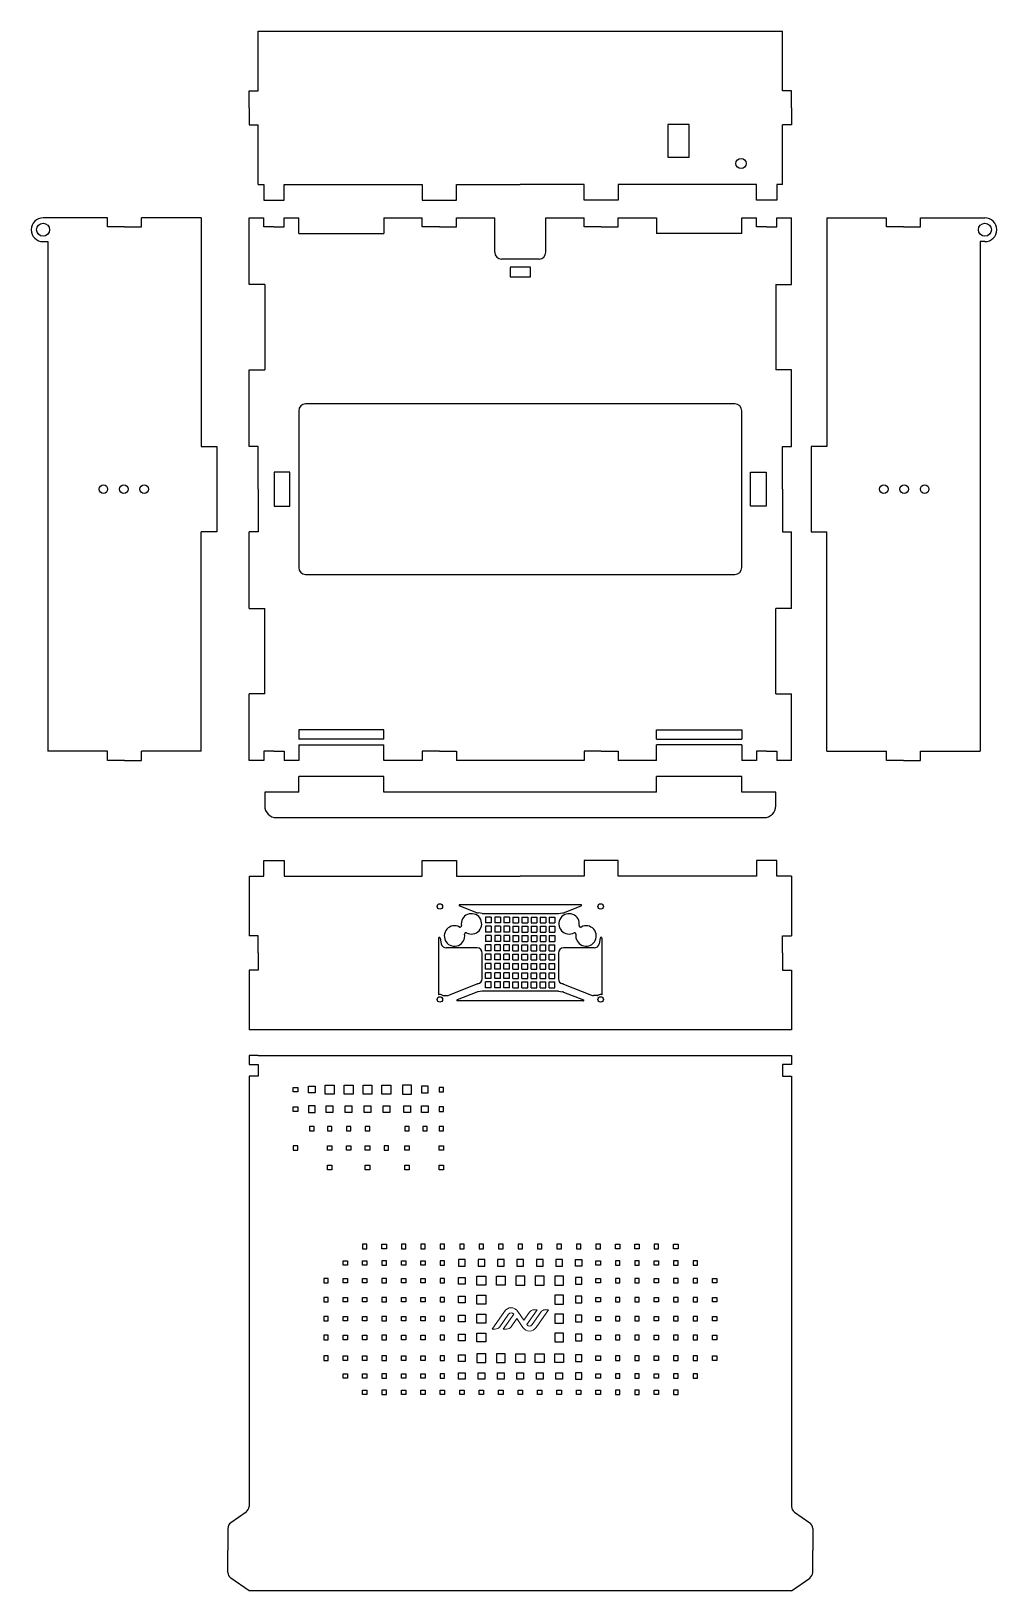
# Model space of a CAD drawing. Header units: millimetres. Extents: x 4533 to 7260, y 2949 to 4212.
# Drawn here: x 6070 to 6636, y 3294 to 4209 of the extents above; entities that cross this region are included whole.
import ezdxf

# ---------------------------------------------------------------- set-up
doc = ezdxf.new("R2010")
doc.units = ezdxf.units.MM
doc.layers.add('Layer 1', color=7, linetype='Continuous')

msp = doc.modelspace()

# ---------------------------------------------------------------- linework, layer by layer
for p, q in [((6202.93, 4174.42), (6202.93, 4209.42)), ((6202.93, 4209.42), (6510.53, 4209.42)), ((6510.53, 4174.42), (6510.53, 4209.42)), ((6197.53, 4164.42), (6197.53, 4174.42)), ((6197.53, 4174.42), (6202.93, 4174.42)), ((6515.93, 4174.42), (6510.53, 4174.42)), ((6515.93, 4164.42), (6515.93, 4174.42)), ((6197.53, 4164.42), (6197.53, 4154.42)), ((6515.93, 4164.42), (6515.93, 4154.42)), ((6197.53, 4154.42), (6202.93, 4154.42)), ((6202.93, 4119.42), (6202.93, 4154.42)), ((6510.53, 4119.42), (6510.53, 4154.42)), ((6515.93, 4154.42), (6510.53, 4154.42)), ((6202.93, 4119.42), (6206.13, 4119.42)), ((6206.13, 4119.42), (6206.13, 4110.22)), ((6218.13, 4110.22), (6218.13, 4119.42)), ((6218.13, 4119.42), (6299.23, 4119.42)), ((6299.23, 4119.42), (6299.23, 4110.22)), ((6319.23, 4110.22), (6319.23, 4119.42)), ((6319.23, 4119.42), (6356.73, 4119.42)), ((6394.23, 4119.42), (6356.73, 4119.42)), ((6394.23, 4110.22), (6394.23, 4119.42)), ((6495.33, 4119.42), (6414.23, 4119.42)), ((6414.23, 4119.42), (6414.23, 4110.22)), ((6495.33, 4110.22), (6495.33, 4119.42)), ((6510.53, 4119.42), (6507.33, 4119.42)), ((6507.33, 4119.42), (6507.33, 4110.22)), ((6206.13, 4110.22), (6218.13, 4110.22)), ((6299.23, 4110.22), (6319.23, 4110.22)), ((6414.23, 4110.22), (6394.23, 4110.22)), ((6507.33, 4110.22), (6495.33, 4110.22)), ((6114.39, 4099.96), (6076.69, 4099.96)), ((6079.39, 4099.96), (6076.69, 4099.96)), ((6114.39, 4094.56), (6114.39, 4099.96)), ((6169.39, 4099.96), (6134.39, 4099.96)), ((6134.39, 4094.56), (6134.39, 4099.96)), ((6169.39, 4099.96), (6169.39, 3965.76)), ((6197.53, 4099.96), (6206.13, 4099.96)), ((6197.53, 4060.76), (6197.53, 4099.96)), ((6206.13, 4094.56), (6206.13, 4099.96)), ((6218.13, 4094.56), (6218.13, 4099.96)), ((6218.13, 4099.96), (6226.73, 4099.96)), ((6226.73, 4090.76), (6226.73, 4099.96)), ((6276.73, 4099.96), (6299.23, 4099.96)), ((6276.73, 4099.96), (6276.73, 4090.76)), ((6299.23, 4094.56), (6299.23, 4099.96)), ((6319.23, 4094.56), (6319.23, 4099.96)), ((6319.23, 4099.96), (6341.73, 4099.96)), ((6341.73, 4079.76), (6341.73, 4099.96)), ((6371.73, 4079.76), (6371.73, 4099.96)), ((6371.73, 4099.96), (6394.23, 4099.96)), ((6394.23, 4094.56), (6394.23, 4099.96)), ((6414.23, 4094.56), (6414.23, 4099.96)), ((6414.23, 4099.96), (6436.73, 4099.96)), ((6436.73, 4099.96), (6436.73, 4090.76)), ((6486.73, 4099.96), (6495.33, 4099.96)), ((6486.73, 4090.76), (6486.73, 4099.96)), ((6495.33, 4094.56), (6495.33, 4099.96)), ((6507.33, 4094.56), (6507.33, 4099.96)), ((6507.33, 4099.96), (6515.93, 4099.96)), ((6515.93, 4060.76), (6515.93, 4099.96)), ((6536.71, 4099.96), (6571.71, 4099.96)), ((6536.71, 4099.96), (6536.71, 3965.76)), ((6571.71, 4094.56), (6571.71, 4099.96)), ((6591.71, 4099.96), (6629.41, 4099.96)), ((6591.71, 4094.56), (6591.71, 4099.96)), ((6626.71, 4099.96), (6629.41, 4099.96)), ((6124.39, 4094.56), (6114.39, 4094.56)), ((6124.39, 4094.56), (6134.39, 4094.56)), ((6212.13, 4094.56), (6206.13, 4094.56)), ((6212.13, 4094.56), (6218.13, 4094.56)), ((6226.73, 4090.76), (6276.73, 4090.76)), ((6309.23, 4094.56), (6299.23, 4094.56)), ((6309.23, 4094.56), (6319.23, 4094.56)), ((6404.23, 4094.56), (6394.23, 4094.56)), ((6404.23, 4094.56), (6414.23, 4094.56)), ((6486.73, 4090.76), (6436.73, 4090.76)), ((6501.33, 4094.56), (6495.33, 4094.56)), ((6501.33, 4094.56), (6507.33, 4094.56)), ((6581.71, 4094.56), (6571.71, 4094.56)), ((6581.71, 4094.56), (6591.71, 4094.56)), ((6076.69, 4085.96), (6079.39, 4085.96)), ((6079.39, 4085.96), (6079.39, 3786.96)), ((6626.71, 4085.96), (6626.71, 3786.96)), ((6629.41, 4085.96), (6626.71, 4085.96)), ((6367.73, 4075.76), (6345.73, 4075.76)), ((6362.73, 4071.06), (6350.73, 4071.06)), ((6350.73, 4070.76), (6350.73, 4065.36)), ((6350.73, 4065.36), (6356.73, 4065.36)), ((6356.73, 4065.36), (6362.73, 4065.36)), ((6362.73, 4065.36), (6362.73, 4070.76)), ((6206.73, 4060.76), (6197.53, 4060.76)), ((6206.73, 4060.76), (6206.73, 4010.76)), ((6506.73, 4060.76), (6515.93, 4060.76)), ((6506.73, 4060.76), (6506.73, 4010.76)), ((6197.53, 4010.76), (6206.73, 4010.76)), ((6197.53, 3965.76), (6197.53, 4010.76)), ((6515.93, 4010.76), (6506.73, 4010.76)), ((6515.93, 3965.76), (6515.93, 4010.76)), ((6482.73, 3990.76), (6230.73, 3990.76)), ((6226.73, 3986.76), (6226.73, 3894.76)), ((6486.73, 3894.76), (6486.73, 3986.76)), ((6169.39, 3965.76), (6178.59, 3965.76)), ((6178.59, 3965.76), (6178.59, 3915.76)), ((6202.93, 3965.76), (6197.53, 3965.76)), ((6202.93, 3940.76), (6202.93, 3965.76)), ((6510.53, 3940.76), (6510.53, 3965.76)), ((6510.53, 3965.76), (6515.93, 3965.76)), ((6536.71, 3965.76), (6527.51, 3965.76)), ((6527.51, 3965.76), (6527.51, 3915.76)), ((6221.53, 3950.76), (6212.33, 3950.76)), ((6212.33, 3950.76), (6212.33, 3930.76)), ((6221.53, 3940.76), (6221.53, 3950.76)), ((6491.93, 3940.76), (6491.93, 3950.76)), ((6491.93, 3950.76), (6501.13, 3950.76)), ((6501.13, 3950.76), (6501.13, 3930.76)), ((6202.93, 3940.76), (6202.93, 3915.76)), ((6221.53, 3930.76), (6221.53, 3940.76)), ((6491.93, 3930.76), (6491.93, 3940.76)), ((6510.53, 3940.76), (6510.53, 3915.76)), ((6212.33, 3930.76), (6221.53, 3930.76)), ((6501.13, 3930.76), (6491.93, 3930.76)), ((6178.59, 3915.76), (6169.39, 3915.76)), ((6169.39, 3786.96), (6169.39, 3915.76)), ((6197.53, 3870.76), (6197.53, 3915.76)), ((6202.93, 3915.76), (6197.53, 3915.76)), ((6510.53, 3915.76), (6515.93, 3915.76)), ((6515.93, 3870.76), (6515.93, 3915.76)), ((6527.51, 3915.76), (6536.71, 3915.76)), ((6536.71, 3786.96), (6536.71, 3915.76)), ((6230.73, 3890.76), (6482.73, 3890.76)), ((6197.53, 3870.76), (6206.73, 3870.76)), ((6206.73, 3820.76), (6206.73, 3870.76)), ((6506.73, 3820.76), (6506.73, 3870.76)), ((6515.93, 3870.76), (6506.73, 3870.76)), ((6197.53, 3781.56), (6197.53, 3820.76)), ((6206.73, 3820.76), (6197.53, 3820.76)), ((6506.73, 3820.76), (6515.93, 3820.76)), ((6515.93, 3781.56), (6515.93, 3820.76)), ((6276.73, 3799.56), (6226.73, 3799.56)), ((6226.73, 3799.56), (6226.73, 3794.16)), ((6276.73, 3794.16), (6276.73, 3799.56)), ((6436.73, 3794.16), (6436.73, 3799.56)), ((6436.73, 3799.56), (6486.73, 3799.56)), ((6486.73, 3799.56), (6486.73, 3794.16)), ((6276.73, 3794.16), (6226.73, 3794.16)), ((6226.73, 3790.76), (6226.73, 3781.56)), ((6226.73, 3790.76), (6276.73, 3790.76)), ((6276.73, 3781.56), (6276.73, 3790.76)), ((6436.73, 3794.16), (6486.73, 3794.16)), ((6486.73, 3790.76), (6436.73, 3790.76)), ((6436.73, 3781.56), (6436.73, 3790.76)), ((6486.73, 3790.76), (6486.73, 3781.56)), ((6114.39, 3786.96), (6079.39, 3786.96)), ((6114.39, 3781.56), (6114.39, 3786.96)), ((6124.39, 3781.56), (6114.39, 3781.56)), ((6124.39, 3781.56), (6134.39, 3781.56)), ((6169.39, 3786.96), (6134.39, 3786.96)), ((6134.39, 3781.56), (6134.39, 3786.96)), ((6206.13, 3781.56), (6197.53, 3781.56)), ((6212.13, 3786.96), (6206.13, 3786.96)), ((6206.13, 3786.96), (6206.13, 3781.56)), ((6212.13, 3786.96), (6218.13, 3786.96)), ((6218.13, 3786.96), (6218.13, 3781.56)), ((6226.73, 3781.56), (6218.13, 3781.56)), ((6299.23, 3781.56), (6276.73, 3781.56)), ((6309.23, 3786.96), (6299.23, 3786.96)), ((6299.23, 3786.96), (6299.23, 3781.56)), ((6309.23, 3786.96), (6319.23, 3786.96)), ((6319.23, 3786.96), (6319.23, 3781.56)), ((6394.23, 3781.56), (6319.23, 3781.56)), ((6404.23, 3786.96), (6394.23, 3786.96)), ((6394.23, 3786.96), (6394.23, 3781.56)), ((6404.23, 3786.96), (6414.23, 3786.96)), ((6414.23, 3786.96), (6414.23, 3781.56)), ((6436.73, 3781.56), (6414.23, 3781.56)), ((6495.33, 3781.56), (6486.73, 3781.56)), ((6501.33, 3786.96), (6495.33, 3786.96)), ((6495.33, 3786.96), (6495.33, 3781.56)), ((6501.33, 3786.96), (6507.33, 3786.96)), ((6507.33, 3786.96), (6507.33, 3781.56)), ((6515.93, 3781.56), (6507.33, 3781.56)), ((6536.71, 3786.96), (6571.71, 3786.96)), ((6571.71, 3781.56), (6571.71, 3786.96)), ((6581.71, 3781.56), (6571.71, 3781.56)), ((6581.71, 3781.56), (6591.71, 3781.56)), ((6591.71, 3786.96), (6626.71, 3786.96)), ((6591.71, 3781.56), (6591.71, 3786.96)), ((6276.73, 3772.24), (6226.73, 3772.24)), ((6226.73, 3763.04), (6226.73, 3772.24)), ((6276.73, 3763.04), (6276.73, 3772.24)), ((6486.73, 3772.24), (6436.73, 3772.24)), ((6436.73, 3763.04), (6436.73, 3772.24)), ((6486.73, 3763.04), (6486.73, 3772.24)), ((6226.73, 3763.04), (6206.73, 3763.04)), ((6206.73, 3763.04), (6206.73, 3755.04)), ((6436.73, 3763.04), (6276.73, 3763.04)), ((6506.73, 3763.04), (6486.73, 3763.04)), ((6506.73, 3755.04), (6506.73, 3763.04)), ((6213.73, 3748.04), (6499.73, 3748.04)), ((6206.13, 3713.65), (6206.13, 3722.85)), ((6206.13, 3722.85), (6218.13, 3722.85)), ((6218.13, 3722.85), (6218.13, 3713.65)), ((6299.23, 3713.65), (6299.23, 3722.85)), ((6299.23, 3722.85), (6319.23, 3722.85)), ((6319.23, 3722.85), (6319.23, 3713.65)), ((6414.23, 3722.85), (6394.23, 3722.85)), ((6394.23, 3722.85), (6394.23, 3713.65)), ((6414.23, 3713.65), (6414.23, 3722.85)), ((6507.33, 3722.85), (6495.33, 3722.85)), ((6495.33, 3722.85), (6495.33, 3713.65)), ((6507.33, 3713.65), (6507.33, 3722.85)), ((6197.53, 3713.65), (6206.13, 3713.65)), ((6197.53, 3713.65), (6197.53, 3678.65)), ((6218.13, 3713.65), (6299.23, 3713.65)), ((6319.23, 3713.65), (6356.73, 3713.65)), ((6394.23, 3713.65), (6356.73, 3713.65)), ((6495.33, 3713.65), (6414.23, 3713.65)), ((6515.93, 3713.65), (6507.33, 3713.65)), ((6515.93, 3713.65), (6515.93, 3678.65)), ((6331.3, 3692.28), (6320.96, 3696.34)), ((6334.37, 3691.73), (6331.93, 3692.11)), ((6339.71, 3689.73), (6336.37, 3689.73)), ((6336.37, 3689.73), (6336.37, 3686.29)), ((6339.71, 3689.73), (6339.71, 3686.29)), ((6345.05, 3689.73), (6341.71, 3689.73)), ((6341.71, 3689.73), (6341.71, 3686.29)), ((6345.05, 3689.73), (6345.05, 3686.29)), ((6350.39, 3689.73), (6347.05, 3689.73)), ((6347.05, 3689.73), (6347.05, 3686.29)), ((6350.39, 3689.73), (6350.39, 3686.29)), ((6352.39, 3689.73), (6355.73, 3689.73)), ((6352.39, 3689.73), (6352.39, 3686.29)), ((6355.73, 3689.73), (6355.73, 3686.29)), ((6357.73, 3689.73), (6361.07, 3689.73)), ((6357.73, 3689.73), (6357.73, 3686.29)), ((6361.07, 3689.73), (6361.07, 3686.29)), ((6363.07, 3689.73), (6366.41, 3689.73)), ((6363.07, 3689.73), (6363.07, 3686.29)), ((6366.41, 3689.73), (6366.41, 3686.29)), ((6368.41, 3689.73), (6371.75, 3689.73)), ((6368.41, 3689.73), (6368.41, 3686.29)), ((6371.75, 3689.73), (6371.75, 3686.29)), ((6373.75, 3689.73), (6377.09, 3689.73)), ((6373.75, 3689.73), (6373.75, 3686.29)), ((6377.09, 3689.73), (6377.09, 3686.29)), ((6379.09, 3691.73), (6381.54, 3692.11)), ((6382.17, 3692.28), (6392.51, 3696.34)), ((6202.93, 3678.65), (6197.53, 3678.65)), ((6202.93, 3668.65), (6202.93, 3678.65)), ((6321.9, 3683.98), (6321.78, 3683.9)), ((6324.44, 3680.41), (6324.32, 3680.32)), ((6339.71, 3686.29), (6336.37, 3686.29)), ((6339.71, 3684.29), (6336.37, 3684.29)), ((6336.37, 3684.29), (6336.37, 3680.85)), ((6339.71, 3680.85), (6336.37, 3680.85)), ((6339.71, 3678.85), (6336.37, 3678.85)), ((6336.37, 3678.85), (6336.37, 3675.41)), ((6339.71, 3684.29), (6339.71, 3680.85)), ((6339.71, 3678.85), (6339.71, 3675.41)), ((6345.05, 3686.29), (6341.71, 3686.29)), ((6345.05, 3684.29), (6341.71, 3684.29)), ((6341.71, 3684.29), (6341.71, 3680.85)), ((6345.05, 3680.85), (6341.71, 3680.85)), ((6345.05, 3678.85), (6341.71, 3678.85)), ((6341.71, 3678.85), (6341.71, 3675.41)), ((6345.05, 3684.29), (6345.05, 3680.85)), ((6345.05, 3678.85), (6345.05, 3675.41)), ((6350.39, 3686.29), (6347.05, 3686.29)), ((6350.39, 3684.29), (6347.05, 3684.29)), ((6347.05, 3684.29), (6347.05, 3680.85)), ((6350.39, 3680.85), (6347.05, 3680.85)), ((6350.39, 3678.85), (6347.05, 3678.85)), ((6347.05, 3678.85), (6347.05, 3675.41)), ((6350.39, 3684.29), (6350.39, 3680.85)), ((6350.39, 3678.85), (6350.39, 3675.41)), ((6352.39, 3686.29), (6355.73, 3686.29)), ((6352.39, 3684.29), (6355.73, 3684.29)), ((6352.39, 3684.29), (6352.39, 3680.85)), ((6352.39, 3680.85), (6355.73, 3680.85)), ((6352.39, 3678.85), (6355.73, 3678.85)), ((6352.39, 3678.85), (6352.39, 3675.41)), ((6355.73, 3684.29), (6355.73, 3680.85)), ((6355.73, 3678.85), (6355.73, 3675.41)), ((6357.73, 3686.29), (6361.07, 3686.29)), ((6357.73, 3684.29), (6361.07, 3684.29)), ((6357.73, 3684.29), (6357.73, 3680.85)), ((6357.73, 3680.85), (6361.07, 3680.85)), ((6357.73, 3678.85), (6361.07, 3678.85)), ((6357.73, 3678.85), (6357.73, 3675.41)), ((6361.07, 3684.29), (6361.07, 3680.85)), ((6361.07, 3678.85), (6361.07, 3675.41)), ((6363.07, 3686.29), (6366.41, 3686.29)), ((6363.07, 3684.29), (6366.41, 3684.29)), ((6363.07, 3684.29), (6363.07, 3680.85)), ((6363.07, 3680.85), (6366.41, 3680.85)), ((6363.07, 3678.85), (6366.41, 3678.85)), ((6363.07, 3678.85), (6363.07, 3675.41)), ((6366.41, 3684.29), (6366.41, 3680.85)), ((6366.41, 3678.85), (6366.41, 3675.41)), ((6368.41, 3686.29), (6371.75, 3686.29)), ((6368.41, 3684.29), (6371.75, 3684.29)), ((6368.41, 3684.29), (6368.41, 3680.85)), ((6368.41, 3680.85), (6371.75, 3680.85)), ((6368.41, 3678.85), (6371.75, 3678.85)), ((6368.41, 3678.85), (6368.41, 3675.41)), ((6371.75, 3684.29), (6371.75, 3680.85)), ((6371.75, 3678.85), (6371.75, 3675.41)), ((6373.75, 3686.29), (6377.09, 3686.29)), ((6373.75, 3684.29), (6377.09, 3684.29)), ((6373.75, 3684.29), (6373.75, 3680.85)), ((6373.75, 3680.85), (6377.09, 3680.85)), ((6373.75, 3678.85), (6377.09, 3678.85)), ((6373.75, 3678.85), (6373.75, 3675.41)), ((6377.09, 3684.29), (6377.09, 3680.85)), ((6377.09, 3678.85), (6377.09, 3675.41)), ((6389.03, 3680.41), (6389.15, 3680.32)), ((6391.57, 3683.98), (6391.69, 3683.9)), ((6510.53, 3668.65), (6510.53, 3678.65)), ((6510.53, 3678.65), (6515.93, 3678.65)), ((6308.79, 3677.3), (6308.79, 3644.12)), ((6309.78, 3677.39), (6310.38, 3674.01)), ((6331.37, 3671.63), (6313.31, 3671.63)), ((6339.71, 3675.41), (6336.37, 3675.41)), ((6339.71, 3673.41), (6336.37, 3673.41)), ((6336.37, 3669.97), (6336.37, 3673.41)), ((6339.71, 3669.97), (6336.37, 3669.97)), ((6339.71, 3669.97), (6339.71, 3673.41)), ((6345.05, 3675.41), (6341.71, 3675.41)), ((6345.05, 3673.41), (6341.71, 3673.41)), ((6341.71, 3669.97), (6341.71, 3673.41)), ((6345.05, 3669.97), (6341.71, 3669.97)), ((6345.05, 3669.97), (6345.05, 3673.41)), ((6350.39, 3675.41), (6347.05, 3675.41)), ((6350.39, 3673.41), (6347.05, 3673.41)), ((6347.05, 3669.97), (6347.05, 3673.41)), ((6350.39, 3669.97), (6347.05, 3669.97)), ((6350.39, 3669.97), (6350.39, 3673.41)), ((6352.39, 3675.41), (6355.73, 3675.41)), ((6352.39, 3673.41), (6355.73, 3673.41)), ((6352.39, 3669.97), (6352.39, 3673.41)), ((6352.39, 3669.97), (6355.73, 3669.97)), ((6355.73, 3669.97), (6355.73, 3673.41)), ((6357.73, 3675.41), (6361.07, 3675.41)), ((6357.73, 3673.41), (6361.07, 3673.41)), ((6357.73, 3669.97), (6357.73, 3673.41)), ((6357.73, 3669.97), (6361.07, 3669.97)), ((6361.07, 3669.97), (6361.07, 3673.41)), ((6363.07, 3675.41), (6366.41, 3675.41)), ((6363.07, 3673.41), (6366.41, 3673.41)), ((6363.07, 3669.97), (6363.07, 3673.41)), ((6363.07, 3669.97), (6366.41, 3669.97)), ((6366.41, 3669.97), (6366.41, 3673.41)), ((6368.41, 3675.41), (6371.75, 3675.41)), ((6368.41, 3673.41), (6371.75, 3673.41)), ((6368.41, 3669.97), (6368.41, 3673.41)), ((6368.41, 3669.97), (6371.75, 3669.97)), ((6371.75, 3669.97), (6371.75, 3673.41)), ((6373.75, 3675.41), (6377.09, 3675.41)), ((6373.75, 3673.41), (6377.09, 3673.41)), ((6373.75, 3669.97), (6373.75, 3673.41)), ((6373.75, 3669.97), (6377.09, 3669.97)), ((6377.09, 3669.97), (6377.09, 3673.41)), ((6400.15, 3671.63), (6382.09, 3671.63)), ((6403.69, 3677.39), (6403.09, 3674.01)), ((6404.68, 3677.3), (6404.68, 3644.12)), ((6202.93, 3668.65), (6202.93, 3658.65)), ((6339.71, 3667.97), (6336.37, 3667.97)), ((6336.37, 3664.53), (6336.37, 3667.97)), ((6339.71, 3664.53), (6336.37, 3664.53)), ((6339.71, 3662.53), (6336.37, 3662.53)), ((6336.37, 3659.09), (6336.37, 3662.53)), ((6339.71, 3664.53), (6339.71, 3667.97)), ((6339.71, 3659.09), (6339.71, 3662.53)), ((6345.05, 3667.97), (6341.71, 3667.97)), ((6341.71, 3664.53), (6341.71, 3667.97)), ((6345.05, 3664.53), (6341.71, 3664.53)), ((6345.05, 3662.53), (6341.71, 3662.53)), ((6341.71, 3659.09), (6341.71, 3662.53)), ((6345.05, 3664.53), (6345.05, 3667.97)), ((6345.05, 3659.09), (6345.05, 3662.53)), ((6350.39, 3667.97), (6347.05, 3667.97)), ((6347.05, 3664.53), (6347.05, 3667.97)), ((6350.39, 3664.53), (6347.05, 3664.53)), ((6350.39, 3662.53), (6347.05, 3662.53)), ((6347.05, 3659.09), (6347.05, 3662.53)), ((6350.39, 3664.53), (6350.39, 3667.97)), ((6350.39, 3659.09), (6350.39, 3662.53)), ((6352.39, 3667.97), (6355.73, 3667.97)), ((6352.39, 3664.53), (6352.39, 3667.97)), ((6352.39, 3664.53), (6355.73, 3664.53)), ((6352.39, 3662.53), (6355.73, 3662.53)), ((6352.39, 3659.09), (6352.39, 3662.53)), ((6355.73, 3664.53), (6355.73, 3667.97)), ((6355.73, 3659.09), (6355.73, 3662.53)), ((6357.73, 3667.97), (6361.07, 3667.97)), ((6357.73, 3664.53), (6357.73, 3667.97)), ((6357.73, 3664.53), (6361.07, 3664.53)), ((6357.73, 3662.53), (6361.07, 3662.53)), ((6357.73, 3659.09), (6357.73, 3662.53)), ((6361.07, 3664.53), (6361.07, 3667.97)), ((6361.07, 3659.09), (6361.07, 3662.53)), ((6363.07, 3667.97), (6366.41, 3667.97)), ((6363.07, 3664.53), (6363.07, 3667.97)), ((6363.07, 3664.53), (6366.41, 3664.53)), ((6363.07, 3662.53), (6366.41, 3662.53)), ((6363.07, 3659.09), (6363.07, 3662.53)), ((6366.41, 3664.53), (6366.41, 3667.97)), ((6366.41, 3659.09), (6366.41, 3662.53)), ((6368.41, 3667.97), (6371.75, 3667.97)), ((6368.41, 3664.53), (6368.41, 3667.97)), ((6368.41, 3664.53), (6371.75, 3664.53)), ((6368.41, 3662.53), (6371.75, 3662.53)), ((6368.41, 3659.09), (6368.41, 3662.53)), ((6371.75, 3664.53), (6371.75, 3667.97)), ((6371.75, 3659.09), (6371.75, 3662.53)), ((6373.75, 3667.97), (6377.09, 3667.97)), ((6373.75, 3664.53), (6373.75, 3667.97)), ((6373.75, 3664.53), (6377.09, 3664.53)), ((6373.75, 3662.53), (6377.09, 3662.53)), ((6373.75, 3659.09), (6373.75, 3662.53)), ((6377.09, 3664.53), (6377.09, 3667.97)), ((6377.09, 3659.09), (6377.09, 3662.53)), ((6510.53, 3668.65), (6510.53, 3658.65)), ((6197.53, 3658.65), (6197.53, 3623.65)), ((6202.93, 3658.65), (6197.53, 3658.65)), ((6339.71, 3659.09), (6336.37, 3659.09)), ((6339.71, 3657.09), (6336.37, 3657.09)), ((6336.37, 3653.65), (6336.37, 3657.09)), ((6339.71, 3653.65), (6336.37, 3653.65)), ((6339.71, 3651.65), (6336.37, 3651.65)), ((6336.37, 3648.21), (6336.37, 3651.65)), ((6339.71, 3653.65), (6339.71, 3657.09)), ((6339.71, 3648.21), (6339.71, 3651.65)), ((6345.05, 3659.09), (6341.71, 3659.09)), ((6345.05, 3657.09), (6341.71, 3657.09)), ((6341.71, 3653.65), (6341.71, 3657.09)), ((6345.05, 3653.65), (6341.71, 3653.65)), ((6345.05, 3651.65), (6341.71, 3651.65)), ((6341.71, 3648.21), (6341.71, 3651.65)), ((6345.05, 3653.65), (6345.05, 3657.09)), ((6345.05, 3648.21), (6345.05, 3651.65)), ((6350.39, 3659.09), (6347.05, 3659.09)), ((6350.39, 3657.09), (6347.05, 3657.09)), ((6347.05, 3653.65), (6347.05, 3657.09)), ((6350.39, 3653.65), (6347.05, 3653.65)), ((6350.39, 3651.65), (6347.05, 3651.65)), ((6347.05, 3648.21), (6347.05, 3651.65)), ((6350.39, 3653.65), (6350.39, 3657.09)), ((6350.39, 3648.21), (6350.39, 3651.65)), ((6352.39, 3659.09), (6355.73, 3659.09)), ((6352.39, 3657.09), (6355.73, 3657.09)), ((6352.39, 3653.65), (6352.39, 3657.09)), ((6352.39, 3653.65), (6355.73, 3653.65)), ((6352.39, 3651.65), (6355.73, 3651.65)), ((6352.39, 3648.21), (6352.39, 3651.65)), ((6355.73, 3653.65), (6355.73, 3657.09)), ((6355.73, 3648.21), (6355.73, 3651.65)), ((6357.73, 3659.09), (6361.07, 3659.09)), ((6357.73, 3657.09), (6361.07, 3657.09)), ((6357.73, 3653.65), (6357.73, 3657.09)), ((6357.73, 3653.65), (6361.07, 3653.65)), ((6357.73, 3651.65), (6361.07, 3651.65)), ((6357.73, 3648.21), (6357.73, 3651.65)), ((6361.07, 3653.65), (6361.07, 3657.09)), ((6361.07, 3648.21), (6361.07, 3651.65)), ((6363.07, 3659.09), (6366.41, 3659.09)), ((6363.07, 3657.09), (6366.41, 3657.09)), ((6363.07, 3653.65), (6363.07, 3657.09)), ((6363.07, 3653.65), (6366.41, 3653.65)), ((6363.07, 3651.65), (6366.41, 3651.65)), ((6363.07, 3648.21), (6363.07, 3651.65)), ((6366.41, 3653.65), (6366.41, 3657.09)), ((6366.41, 3648.21), (6366.41, 3651.65)), ((6368.41, 3659.09), (6371.75, 3659.09)), ((6368.41, 3657.09), (6371.75, 3657.09)), ((6368.41, 3653.65), (6368.41, 3657.09)), ((6368.41, 3653.65), (6371.75, 3653.65)), ((6368.41, 3651.65), (6371.75, 3651.65)), ((6368.41, 3648.21), (6368.41, 3651.65)), ((6371.75, 3653.65), (6371.75, 3657.09)), ((6371.75, 3648.21), (6371.75, 3651.65)), ((6373.75, 3659.09), (6377.09, 3659.09)), ((6373.75, 3657.09), (6377.09, 3657.09)), ((6373.75, 3653.65), (6373.75, 3657.09)), ((6373.75, 3653.65), (6377.09, 3653.65)), ((6373.75, 3651.65), (6377.09, 3651.65)), ((6373.75, 3648.21), (6373.75, 3651.65)), ((6377.09, 3653.65), (6377.09, 3657.09)), ((6377.09, 3648.21), (6377.09, 3651.65)), ((6510.53, 3658.65), (6515.93, 3658.65)), ((6515.93, 3658.65), (6515.93, 3623.65)), ((6311.44, 3643.72), (6313.82, 3643.72)), ((6331.3, 3650.36), (6314.92, 3643.93)), ((6331.3, 3645.66), (6319.68, 3641.1)), ((6334.37, 3646.21), (6331.93, 3645.83)), ((6339.71, 3648.21), (6336.37, 3648.21)), ((6345.05, 3648.21), (6341.71, 3648.21)), ((6350.39, 3648.21), (6347.05, 3648.21)), ((6352.39, 3648.21), (6355.73, 3648.21)), ((6357.73, 3648.21), (6361.07, 3648.21)), ((6363.07, 3648.21), (6366.41, 3648.21)), ((6368.41, 3648.21), (6371.75, 3648.21)), ((6373.75, 3648.21), (6377.09, 3648.21)), ((6379.09, 3646.21), (6381.54, 3645.83)), ((6382.17, 3650.36), (6398.55, 3643.93)), ((6382.17, 3645.66), (6393.79, 3641.1)), ((6402.03, 3643.72), (6399.64, 3643.72)), ((6515.93, 3623.65), (6197.53, 3623.65)), ((6202.93, 3608.55), (6197.53, 3608.55)), ((6197.53, 3608.55), (6197.53, 3603.15)), ((6202.93, 3608.55), (6510.53, 3608.55)), ((6510.53, 3608.55), (6515.93, 3608.55)), ((6515.93, 3608.55), (6515.93, 3603.15)), ((6197.53, 3603.15), (6202.93, 3603.15)), ((6202.93, 3596.35), (6197.53, 3596.35)), ((6197.53, 3596.35), (6197.53, 3343.93)), ((6202.93, 3603.15), (6202.93, 3596.35)), ((6515.93, 3603.15), (6510.53, 3603.15)), ((6510.53, 3603.15), (6510.53, 3596.35)), ((6510.53, 3596.35), (6515.93, 3596.35)), ((6515.93, 3596.35), (6515.93, 3343.93)), ((6195.83, 3340.66), (6186.83, 3334.35)), ((6517.64, 3340.66), (6526.64, 3334.35)), ((6185.13, 3331.07), (6185.13, 3318.15)), ((6528.34, 3331.07), (6528.34, 3318.15)), ((6185.13, 3305.23), (6185.13, 3318.15)), ((6528.34, 3305.23), (6528.34, 3318.15)), ((6197.53, 3294.45), (6186.83, 3301.96)), ((6515.93, 3294.45), (6197.53, 3294.45)), ((6515.93, 3294.45), (6526.64, 3301.96))]:
    msp.add_line(p, q)
at = {"ltscale": 0.5}
for p, q in [((6392.4, 3696.92), (6321.07, 3696.92)), ((6393.68, 3640.52), (6319.79, 3640.52))]:
    msp.add_line(p, q, dxfattribs=at)
for points in [[(6455.85, 4135.6), (6455.85, 4154.7), (6443.25, 4154.7), (6443.25, 4135.6)], [(6226.09, 3589.76), (6226.09, 3587.16), (6223.49, 3587.16), (6223.49, 3589.76)], [(6236.35, 3590.41), (6236.35, 3586.51), (6232.45, 3586.51), (6232.45, 3590.41)], [(6247.45, 3591.06), (6247.45, 3585.86), (6242.25, 3585.86), (6242.25, 3591.06)], [(6258.56, 3591.06), (6258.56, 3585.86), (6253.36, 3585.86), (6253.36, 3591.06)], [(6269.67, 3591.06), (6269.67, 3585.86), (6264.47, 3585.86), (6264.47, 3591.06)], [(6280.77, 3591.06), (6280.77, 3585.86), (6275.57, 3585.86), (6275.57, 3591.06)], [(6287.7, 3591.06), (6287.7, 3585.86), (6292.9, 3585.86), (6292.9, 3591.06)], [(6298.81, 3590.41), (6298.81, 3586.51), (6302.71, 3586.51), (6302.71, 3590.41)], [(6309.07, 3589.76), (6309.07, 3587.16), (6311.67, 3587.16), (6311.67, 3589.76)], [(6226.09, 3578.33), (6226.09, 3575.73), (6223.49, 3575.73), (6223.49, 3578.33)], [(6236.35, 3575.08), (6236.35, 3578.98), (6232.45, 3578.98), (6232.45, 3575.08)], [(6242.9, 3575.08), (6242.9, 3578.98), (6246.8, 3578.98), (6246.8, 3575.08)], [(6254.01, 3575.08), (6254.01, 3578.98), (6257.91, 3578.98), (6257.91, 3575.08)], [(6265.12, 3575.08), (6265.12, 3578.98), (6269.02, 3578.98), (6269.02, 3575.08)], [(6276.22, 3575.08), (6276.22, 3578.98), (6280.12, 3578.98), (6280.12, 3575.08)], [(6288.35, 3575.08), (6288.35, 3578.98), (6292.25, 3578.98), (6292.25, 3575.08)], [(6298.81, 3575.08), (6298.81, 3578.98), (6302.71, 3578.98), (6302.71, 3575.08)], [(6309.07, 3578.33), (6309.07, 3575.73), (6311.67, 3575.73), (6311.67, 3578.33)], [(6235.7, 3564.31), (6235.7, 3566.91), (6233.1, 3566.91), (6233.1, 3564.31)], [(6246.15, 3564.31), (6246.15, 3566.91), (6243.55, 3566.91), (6243.55, 3564.31)], [(6257.26, 3564.31), (6257.26, 3566.91), (6254.66, 3566.91), (6254.66, 3564.31)], [(6268.37, 3564.31), (6268.37, 3566.91), (6265.77, 3566.91), (6265.77, 3564.31)], [(6291.6, 3564.31), (6291.6, 3566.91), (6289, 3566.91), (6289, 3564.31)], [(6302.06, 3564.31), (6302.06, 3566.91), (6299.46, 3566.91), (6299.46, 3564.31)], [(6309.07, 3566.91), (6309.07, 3564.31), (6311.67, 3564.31), (6311.67, 3566.91)], [(6226.09, 3552.89), (6226.09, 3555.49), (6223.49, 3555.49), (6223.49, 3552.89)], [(6246.15, 3555.51), (6246.15, 3552.91), (6243.55, 3552.91), (6243.55, 3555.51)], [(6257.26, 3555.51), (6257.26, 3552.91), (6254.66, 3552.91), (6254.66, 3555.51)], [(6268.37, 3555.51), (6268.37, 3552.91), (6265.77, 3552.91), (6265.77, 3555.51)], [(6276.87, 3555.51), (6276.87, 3552.91), (6279.47, 3552.91), (6279.47, 3555.51)], [(6291.6, 3555.51), (6291.6, 3552.91), (6289, 3552.91), (6289, 3555.51)], [(6309.07, 3552.91), (6309.07, 3555.51), (6311.67, 3555.51), (6311.67, 3552.91)], [(6246.15, 3544.11), (6246.15, 3541.51), (6243.55, 3541.51), (6243.55, 3544.11)], [(6268.37, 3544.11), (6268.37, 3541.51), (6265.77, 3541.51), (6265.77, 3544.11)], [(6291.6, 3544.11), (6291.6, 3541.51), (6289, 3541.51), (6289, 3544.11)], [(6309.07, 3541.51), (6309.07, 3544.11), (6311.67, 3544.11), (6311.67, 3541.51)], [(6264.15, 3495.14), (6266.75, 3495.14), (6266.75, 3497.74), (6264.15, 3497.74)], [(6278.15, 3495.14), (6275.55, 3495.14), (6275.55, 3497.74), (6278.15, 3497.74)], [(6286.95, 3495.14), (6289.55, 3495.14), (6289.55, 3497.74), (6286.95, 3497.74)], [(6298.35, 3495.14), (6300.95, 3495.14), (6300.95, 3497.74), (6298.35, 3497.74)], [(6309.75, 3495.14), (6312.35, 3495.14), (6312.35, 3497.74), (6309.75, 3497.74)], [(6321.17, 3495.14), (6323.77, 3495.14), (6323.77, 3497.74), (6321.17, 3497.74)], [(6332.59, 3495.14), (6335.19, 3495.14), (6335.19, 3497.74), (6332.59, 3497.74)], [(6344.01, 3495.14), (6346.61, 3495.14), (6346.61, 3497.74), (6344.01, 3497.74)], [(6355.43, 3495.14), (6358.03, 3495.14), (6358.03, 3497.74), (6355.43, 3497.74)], [(6366.86, 3495.14), (6369.46, 3495.14), (6369.46, 3497.74), (6366.86, 3497.74)], [(6378.28, 3495.14), (6380.88, 3495.14), (6380.88, 3497.74), (6378.28, 3497.74)], [(6389.7, 3495.14), (6392.3, 3495.14), (6392.3, 3497.74), (6389.7, 3497.74)], [(6401.12, 3495.14), (6403.72, 3495.14), (6403.72, 3497.74), (6401.12, 3497.74)], [(6415.12, 3495.14), (6412.52, 3495.14), (6412.52, 3497.74), (6415.12, 3497.74)], [(6426.52, 3495.14), (6423.92, 3495.14), (6423.92, 3497.74), (6426.52, 3497.74)], [(6435.32, 3495.14), (6437.92, 3495.14), (6437.92, 3497.74), (6435.32, 3497.74)], [(6449.32, 3495.14), (6446.72, 3495.14), (6446.72, 3497.74), (6449.32, 3497.74)], [(6255.35, 3485.53), (6252.75, 3485.53), (6252.75, 3488.13), (6255.35, 3488.13)], [(6266.75, 3485.53), (6264.15, 3485.53), (6264.15, 3488.13), (6266.75, 3488.13)], [(6275.55, 3485.53), (6278.15, 3485.53), (6278.15, 3488.13), (6275.55, 3488.13)], [(6289.55, 3485.53), (6286.95, 3485.53), (6286.95, 3488.13), (6289.55, 3488.13)], [(6300.95, 3485.53), (6298.35, 3485.53), (6298.35, 3488.13), (6300.95, 3488.13)], [(6309.75, 3485.53), (6312.35, 3485.53), (6312.35, 3488.13), (6309.75, 3488.13)], [(6320.52, 3484.88), (6324.42, 3484.88), (6324.42, 3488.78), (6320.52, 3488.78)], [(6331.94, 3484.88), (6335.84, 3484.88), (6335.84, 3488.78), (6331.94, 3488.78)], [(6343.36, 3484.88), (6347.26, 3484.88), (6347.26, 3488.78), (6343.36, 3488.78)], [(6354.78, 3484.88), (6358.68, 3484.88), (6358.68, 3488.78), (6354.78, 3488.78)], [(6366.21, 3484.88), (6370.11, 3484.88), (6370.11, 3488.78), (6366.21, 3488.78)], [(6377.63, 3484.88), (6381.53, 3484.88), (6381.53, 3488.78), (6377.63, 3488.78)], [(6392.95, 3484.88), (6389.05, 3484.88), (6389.05, 3488.78), (6392.95, 3488.78)], [(6403.72, 3485.53), (6401.12, 3485.53), (6401.12, 3488.13), (6403.72, 3488.13)], [(6412.52, 3485.53), (6415.12, 3485.53), (6415.12, 3488.13), (6412.52, 3488.13)], [(6423.92, 3485.53), (6426.52, 3485.53), (6426.52, 3488.13), (6423.92, 3488.13)], [(6437.92, 3485.53), (6435.32, 3485.53), (6435.32, 3488.13), (6437.92, 3488.13)], [(6446.72, 3485.53), (6449.32, 3485.53), (6449.32, 3488.13), (6446.72, 3488.13)], [(6458.12, 3485.53), (6460.72, 3485.53), (6460.72, 3488.13), (6458.12, 3488.13)], [(6241.35, 3475.08), (6243.95, 3475.08), (6243.95, 3477.68), (6241.35, 3477.68)], [(6255.35, 3475.08), (6252.75, 3475.08), (6252.75, 3477.68), (6255.35, 3477.68)], [(6266.75, 3475.08), (6264.15, 3475.08), (6264.15, 3477.68), (6266.75, 3477.68)], [(6275.55, 3475.08), (6278.15, 3475.08), (6278.15, 3477.68), (6275.55, 3477.68)], [(6289.55, 3475.08), (6286.95, 3475.08), (6286.95, 3477.68), (6289.55, 3477.68)], [(6300.95, 3475.08), (6298.35, 3475.08), (6298.35, 3477.68), (6300.95, 3477.68)], [(6309.75, 3475.08), (6312.35, 3475.08), (6312.35, 3477.68), (6309.75, 3477.68)], [(6320.52, 3478.33), (6324.42, 3478.33), (6324.42, 3474.43), (6320.52, 3474.43)], [(6336.49, 3473.78), (6331.29, 3473.78), (6331.29, 3478.98), (6336.49, 3478.98)], [(6347.91, 3473.78), (6342.71, 3473.78), (6342.71, 3478.98), (6347.91, 3478.98)], [(6354.13, 3473.78), (6359.33, 3473.78), (6359.33, 3478.98), (6354.13, 3478.98)], [(6365.56, 3473.78), (6370.76, 3473.78), (6370.76, 3478.98), (6365.56, 3478.98)], [(6376.98, 3473.78), (6382.18, 3473.78), (6382.18, 3478.98), (6376.98, 3478.98)], [(6392.95, 3478.33), (6389.05, 3478.33), (6389.05, 3474.43), (6392.95, 3474.43)], [(6403.72, 3475.08), (6401.12, 3475.08), (6401.12, 3477.68), (6403.72, 3477.68)], [(6412.52, 3475.08), (6415.12, 3475.08), (6415.12, 3477.68), (6412.52, 3477.68)], [(6423.92, 3475.08), (6426.52, 3475.08), (6426.52, 3477.68), (6423.92, 3477.68)], [(6437.92, 3475.08), (6435.32, 3475.08), (6435.32, 3477.68), (6437.92, 3477.68)], [(6446.72, 3475.08), (6449.32, 3475.08), (6449.32, 3477.68), (6446.72, 3477.68)], [(6458.12, 3475.08), (6460.72, 3475.08), (6460.72, 3477.68), (6458.12, 3477.68)], [(6472.12, 3475.08), (6469.52, 3475.08), (6469.52, 3477.68), (6472.12, 3477.68)], [(6336.49, 3462.67), (6331.29, 3462.67), (6331.29, 3467.87), (6336.49, 3467.87)], [(6376.98, 3462.67), (6382.18, 3462.67), (6382.18, 3467.87), (6376.98, 3467.87)], [(6241.35, 3463.97), (6243.95, 3463.97), (6243.95, 3466.57), (6241.35, 3466.57)], [(6255.35, 3463.97), (6252.75, 3463.97), (6252.75, 3466.57), (6255.35, 3466.57)], [(6266.75, 3463.97), (6264.15, 3463.97), (6264.15, 3466.57), (6266.75, 3466.57)], [(6275.55, 3463.97), (6278.15, 3463.97), (6278.15, 3466.57), (6275.55, 3466.57)], [(6289.55, 3463.97), (6286.95, 3463.97), (6286.95, 3466.57), (6289.55, 3466.57)], [(6300.95, 3463.97), (6298.35, 3463.97), (6298.35, 3466.57), (6300.95, 3466.57)], [(6309.75, 3463.97), (6312.35, 3463.97), (6312.35, 3466.57), (6309.75, 3466.57)], [(6320.52, 3467.22), (6324.42, 3467.22), (6324.42, 3463.32), (6320.52, 3463.32)], [(6392.95, 3467.22), (6389.05, 3467.22), (6389.05, 3463.32), (6392.95, 3463.32)], [(6403.72, 3463.97), (6401.12, 3463.97), (6401.12, 3466.57), (6403.72, 3466.57)], [(6412.52, 3463.97), (6415.12, 3463.97), (6415.12, 3466.57), (6412.52, 3466.57)], [(6423.92, 3463.97), (6426.52, 3463.97), (6426.52, 3466.57), (6423.92, 3466.57)], [(6437.92, 3463.97), (6435.32, 3463.97), (6435.32, 3466.57), (6437.92, 3466.57)], [(6446.72, 3463.97), (6449.32, 3463.97), (6449.32, 3466.57), (6446.72, 3466.57)], [(6458.12, 3463.97), (6460.72, 3463.97), (6460.72, 3466.57), (6458.12, 3466.57)], [(6472.12, 3463.97), (6469.52, 3463.97), (6469.52, 3466.57), (6472.12, 3466.57)], [(6241.35, 3452.86), (6243.95, 3452.86), (6243.95, 3455.46), (6241.35, 3455.46)], [(6255.35, 3452.86), (6252.75, 3452.86), (6252.75, 3455.46), (6255.35, 3455.46)], [(6266.75, 3452.86), (6264.15, 3452.86), (6264.15, 3455.46), (6266.75, 3455.46)], [(6275.55, 3452.86), (6278.15, 3452.86), (6278.15, 3455.46), (6275.55, 3455.46)], [(6289.55, 3452.86), (6286.95, 3452.86), (6286.95, 3455.46), (6289.55, 3455.46)], [(6300.95, 3452.86), (6298.35, 3452.86), (6298.35, 3455.46), (6300.95, 3455.46)], [(6309.75, 3452.86), (6312.35, 3452.86), (6312.35, 3455.46), (6309.75, 3455.46)], [(6320.52, 3456.11), (6324.42, 3456.11), (6324.42, 3452.21), (6320.52, 3452.21)], [(6336.49, 3451.56), (6331.29, 3451.56), (6331.29, 3456.76), (6336.49, 3456.76)], [(6376.98, 3451.56), (6382.18, 3451.56), (6382.18, 3456.76), (6376.98, 3456.76)], [(6392.95, 3456.11), (6389.05, 3456.11), (6389.05, 3452.21), (6392.95, 3452.21)], [(6403.72, 3452.86), (6401.12, 3452.86), (6401.12, 3455.46), (6403.72, 3455.46)], [(6412.52, 3452.86), (6415.12, 3452.86), (6415.12, 3455.46), (6412.52, 3455.46)], [(6423.92, 3452.86), (6426.52, 3452.86), (6426.52, 3455.46), (6423.92, 3455.46)], [(6437.92, 3452.86), (6435.32, 3452.86), (6435.32, 3455.46), (6437.92, 3455.46)], [(6446.72, 3452.86), (6449.32, 3452.86), (6449.32, 3455.46), (6446.72, 3455.46)], [(6458.12, 3452.86), (6460.72, 3452.86), (6460.72, 3455.46), (6458.12, 3455.46)], [(6472.12, 3452.86), (6469.52, 3452.86), (6469.52, 3455.46), (6472.12, 3455.46)], [(6241.35, 3441.76), (6243.95, 3441.76), (6243.95, 3444.36), (6241.35, 3444.36)], [(6255.35, 3441.76), (6252.75, 3441.76), (6252.75, 3444.36), (6255.35, 3444.36)], [(6266.75, 3441.76), (6264.15, 3441.76), (6264.15, 3444.36), (6266.75, 3444.36)], [(6275.55, 3441.76), (6278.15, 3441.76), (6278.15, 3444.36), (6275.55, 3444.36)], [(6289.55, 3441.76), (6286.95, 3441.76), (6286.95, 3444.36), (6289.55, 3444.36)], [(6300.95, 3441.76), (6298.35, 3441.76), (6298.35, 3444.36), (6300.95, 3444.36)], [(6309.75, 3441.76), (6312.35, 3441.76), (6312.35, 3444.36), (6309.75, 3444.36)], [(6320.52, 3445.01), (6324.42, 3445.01), (6324.42, 3441.11), (6320.52, 3441.11)], [(6336.49, 3440.46), (6331.29, 3440.46), (6331.29, 3445.66), (6336.49, 3445.66)], [(6376.98, 3440.46), (6382.18, 3440.46), (6382.18, 3445.66), (6376.98, 3445.66)], [(6392.95, 3445.01), (6389.05, 3445.01), (6389.05, 3441.11), (6392.95, 3441.11)], [(6403.72, 3441.76), (6401.12, 3441.76), (6401.12, 3444.36), (6403.72, 3444.36)], [(6412.52, 3441.76), (6415.12, 3441.76), (6415.12, 3444.36), (6412.52, 3444.36)], [(6423.92, 3441.76), (6426.52, 3441.76), (6426.52, 3444.36), (6423.92, 3444.36)], [(6437.92, 3441.76), (6435.32, 3441.76), (6435.32, 3444.36), (6437.92, 3444.36)], [(6446.72, 3441.76), (6449.32, 3441.76), (6449.32, 3444.36), (6446.72, 3444.36)], [(6458.12, 3441.76), (6460.72, 3441.76), (6460.72, 3444.36), (6458.12, 3444.36)], [(6472.12, 3441.76), (6469.52, 3441.76), (6469.52, 3444.36), (6472.12, 3444.36)], [(6241.35, 3429.63), (6243.95, 3429.63), (6243.95, 3432.23), (6241.35, 3432.23)], [(6255.35, 3429.63), (6252.75, 3429.63), (6252.75, 3432.23), (6255.35, 3432.23)], [(6266.75, 3429.63), (6264.15, 3429.63), (6264.15, 3432.23), (6266.75, 3432.23)], [(6275.55, 3429.63), (6278.15, 3429.63), (6278.15, 3432.23), (6275.55, 3432.23)], [(6289.55, 3429.63), (6286.95, 3429.63), (6286.95, 3432.23), (6289.55, 3432.23)], [(6300.95, 3429.63), (6298.35, 3429.63), (6298.35, 3432.23), (6300.95, 3432.23)], [(6309.75, 3429.63), (6312.35, 3429.63), (6312.35, 3432.23), (6309.75, 3432.23)], [(6320.52, 3432.88), (6324.42, 3432.88), (6324.42, 3428.98), (6320.52, 3428.98)], [(6336.49, 3433.53), (6331.29, 3433.53), (6331.29, 3428.33), (6336.49, 3428.33)], [(6347.91, 3433.53), (6342.71, 3433.53), (6342.71, 3428.33), (6347.91, 3428.33)], [(6354.13, 3433.53), (6359.33, 3433.53), (6359.33, 3428.33), (6354.13, 3428.33)], [(6365.56, 3433.53), (6370.76, 3433.53), (6370.76, 3428.33), (6365.56, 3428.33)], [(6376.98, 3433.53), (6382.18, 3433.53), (6382.18, 3428.33), (6376.98, 3428.33)], [(6392.95, 3432.88), (6389.05, 3432.88), (6389.05, 3428.98), (6392.95, 3428.98)], [(6403.72, 3429.63), (6401.12, 3429.63), (6401.12, 3432.23), (6403.72, 3432.23)], [(6412.52, 3429.63), (6415.12, 3429.63), (6415.12, 3432.23), (6412.52, 3432.23)], [(6423.92, 3429.63), (6426.52, 3429.63), (6426.52, 3432.23), (6423.92, 3432.23)], [(6437.92, 3429.63), (6435.32, 3429.63), (6435.32, 3432.23), (6437.92, 3432.23)], [(6446.72, 3429.63), (6449.32, 3429.63), (6449.32, 3432.23), (6446.72, 3432.23)], [(6458.12, 3429.63), (6460.72, 3429.63), (6460.72, 3432.23), (6458.12, 3432.23)], [(6472.12, 3429.63), (6469.52, 3429.63), (6469.52, 3432.23), (6472.12, 3432.23)], [(6320.52, 3422.42), (6324.42, 3422.42), (6324.42, 3418.52), (6320.52, 3418.52)], [(6331.94, 3422.42), (6335.84, 3422.42), (6335.84, 3418.52), (6331.94, 3418.52)], [(6343.36, 3422.42), (6347.26, 3422.42), (6347.26, 3418.52), (6343.36, 3418.52)], [(6354.78, 3422.42), (6358.68, 3422.42), (6358.68, 3418.52), (6354.78, 3418.52)], [(6366.21, 3422.42), (6370.11, 3422.42), (6370.11, 3418.52), (6366.21, 3418.52)], [(6377.63, 3422.42), (6381.53, 3422.42), (6381.53, 3418.52), (6377.63, 3418.52)], [(6392.95, 3422.42), (6389.05, 3422.42), (6389.05, 3418.52), (6392.95, 3418.52)], [(6255.35, 3419.17), (6252.75, 3419.17), (6252.75, 3421.77), (6255.35, 3421.77)], [(6266.75, 3419.17), (6264.15, 3419.17), (6264.15, 3421.77), (6266.75, 3421.77)], [(6275.55, 3419.17), (6278.15, 3419.17), (6278.15, 3421.77), (6275.55, 3421.77)], [(6289.55, 3419.17), (6286.95, 3419.17), (6286.95, 3421.77), (6289.55, 3421.77)], [(6300.95, 3419.17), (6298.35, 3419.17), (6298.35, 3421.77), (6300.95, 3421.77)], [(6309.75, 3419.17), (6312.35, 3419.17), (6312.35, 3421.77), (6309.75, 3421.77)], [(6403.72, 3419.17), (6401.12, 3419.17), (6401.12, 3421.77), (6403.72, 3421.77)], [(6412.52, 3419.17), (6415.12, 3419.17), (6415.12, 3421.77), (6412.52, 3421.77)], [(6423.92, 3419.17), (6426.52, 3419.17), (6426.52, 3421.77), (6423.92, 3421.77)], [(6437.92, 3419.17), (6435.32, 3419.17), (6435.32, 3421.77), (6437.92, 3421.77)], [(6446.72, 3419.17), (6449.32, 3419.17), (6449.32, 3421.77), (6446.72, 3421.77)], [(6458.12, 3419.17), (6460.72, 3419.17), (6460.72, 3421.77), (6458.12, 3421.77)], [(6264.15, 3412.16), (6266.75, 3412.16), (6266.75, 3409.56), (6264.15, 3409.56)], [(6278.15, 3412.16), (6275.55, 3412.16), (6275.55, 3409.56), (6278.15, 3409.56)], [(6286.95, 3412.16), (6289.55, 3412.16), (6289.55, 3409.56), (6286.95, 3409.56)], [(6298.35, 3412.16), (6300.95, 3412.16), (6300.95, 3409.56), (6298.35, 3409.56)], [(6309.75, 3412.16), (6312.35, 3412.16), (6312.35, 3409.56), (6309.75, 3409.56)], [(6321.17, 3412.16), (6323.77, 3412.16), (6323.77, 3409.56), (6321.17, 3409.56)], [(6332.59, 3412.16), (6335.19, 3412.16), (6335.19, 3409.56), (6332.59, 3409.56)], [(6344.01, 3412.16), (6346.61, 3412.16), (6346.61, 3409.56), (6344.01, 3409.56)], [(6355.43, 3412.16), (6358.03, 3412.16), (6358.03, 3409.56), (6355.43, 3409.56)], [(6366.86, 3412.16), (6369.46, 3412.16), (6369.46, 3409.56), (6366.86, 3409.56)], [(6378.28, 3412.16), (6380.88, 3412.16), (6380.88, 3409.56), (6378.28, 3409.56)], [(6389.7, 3412.16), (6392.3, 3412.16), (6392.3, 3409.56), (6389.7, 3409.56)], [(6401.12, 3412.16), (6403.72, 3412.16), (6403.72, 3409.56), (6401.12, 3409.56)], [(6415.12, 3412.16), (6412.52, 3412.16), (6412.52, 3409.56), (6415.12, 3409.56)], [(6426.52, 3412.16), (6423.92, 3412.16), (6423.92, 3409.56), (6426.52, 3409.56)], [(6435.32, 3412.16), (6437.92, 3412.16), (6437.92, 3409.56), (6435.32, 3409.56)], [(6449.32, 3412.16), (6446.72, 3412.16), (6446.72, 3409.56), (6449.32, 3409.56)]]:
    msp.add_lwpolyline(points, close=True)
for points in [[(6334.37, 3691.73), (6379.09, 3691.73)], [(6379.09, 3646.21), (6334.37, 3646.21)]]:
    msp.add_lwpolyline(points)
for points in [[(6331.93, 3650.53), (6331.83, 3650.52, 0.369793), (6334.37, 3653.48), (6334.37, 3668.63)], [(6379.09, 3668.63), (6379.09, 3653.48, 0.369793), (6381.63, 3650.52), (6381.54, 3650.53)]]:
    msp.add_lwpolyline(points, format="xyb")
for centre, radius in [((6486.29, 4131.79), 3), ((6076.69, 4092.96), 3.82), ((6629.41, 4092.96), 3.82), ((6112.04, 3940.76), 2.5), ((6124.04, 3940.76), 2.5), ((6136.03, 3940.76), 2.5), ((6570.06, 3940.76), 2.5), ((6582.06, 3940.76), 2.5), ((6594.06, 3940.76), 2.5), ((6309.54, 3695.92), 1.6), ((6403.93, 3695.92), 1.6), ((6309.54, 3641.37), 1.6), ((6403.93, 3641.37), 1.6)]:
    msp.add_circle(centre, radius)
for centre, radius, start, end in [((6076.69, 4092.96), 7, 90, 270), ((6629.41, 4092.96), 7, 270, 90), ((6345.73, 4079.76), 4, 180, 270), ((6367.73, 4079.76), 4, 270, 0), ((6230.73, 3986.76), 4, 90, 180), ((6482.73, 3986.76), 4, 0, 90), ((6230.73, 3894.76), 4, 180, 270), ((6482.73, 3894.76), 4, 270, 0), ((6213.73, 3755.04), 7, 180, 270), ((6499.73, 3755.04), 7, 270, 0), ((6328.1, 3685.71), 6, 241.00628, 189.90582), ((6332.39, 3695.07), 3, 248.55806, 261.17614), ((6385.36, 3685.71), 6, 350.09418, 298.99372), ((6381.08, 3695.07), 3, 278.82386, 291.44194), ((6318.13, 3678.61), 6, 61.02797, 9.88414), ((6321.38, 3684.47), 0.7, 241.02797, 304.58944), ((6321.5, 3684.56), 0.7, 304.58944, 9.90582), ((6324.73, 3679.76), 0.7, 126.32266, 189.88414), ((6324.86, 3679.85), 0.7, 61.00628, 126.32266), ((6388.61, 3679.85), 0.7, 53.67734, 118.99372), ((6388.73, 3679.76), 0.7, 350.11586, 53.67734), ((6395.33, 3678.61), 6, 170.11586, 118.97203), ((6391.96, 3684.56), 0.7, 170.09418, 235.41056), ((6392.09, 3684.47), 0.7, 235.41056, 298.97203), ((6309.29, 3677.3), 0.5, 10.07519, 179.8374), ((6313.31, 3674.63), 3, 191.90153, 270), ((6331.37, 3668.63), 3, 0, 90), ((6382.09, 3668.63), 3, 90, 180), ((6400.15, 3674.63), 3, 270, 348.09847), ((6404.18, 3677.3), 0.5, 0.1626, 169.92481), ((6309.54, 3641.37), 2.85, 60.43423, 105.24626), ((6311.44, 3644.72), 1, 240.43423, 270), ((6313.82, 3646.72), 3, 270, 291.44194), ((6332.39, 3647.57), 3, 98.82386, 111.44194), ((6332.39, 3642.87), 3, 98.82386, 111.44194), ((6381.08, 3647.57), 3, 68.55806, 81.17614), ((6381.08, 3642.87), 3, 68.55806, 81.17614), ((6399.64, 3646.72), 3, 248.55806, 270), ((6402.03, 3644.72), 1, 270, 299.56577), ((6403.93, 3641.37), 2.85, 74.75374, 119.56577), ((6319.79, 3640.82), 0.3, 111.44194, 270), ((6393.68, 3640.82), 0.3, 270, 68.55806), ((6193.53, 3343.93), 4, 305.04389, 0), ((6519.93, 3343.93), 4, 180, 234.95611), ((6189.13, 3331.07), 4, 125.04389, 180), ((6524.34, 3331.07), 4, 0, 54.95611), ((6189.13, 3305.23), 4, 180, 234.95611), ((6524.34, 3305.23), 4, 305.04389, 0)]:
    msp.add_arc(centre, radius, start, end)
for centre, start, end in [((6321.07, 3696.62), 90, 248.55806), ((6392.4, 3696.62), 291.44194, 90)]:
    msp.add_arc(centre, 0.3, start, end, dxfattribs=at)
at = {"layer": 'Layer 1', "color": 0, "lineweight": 0}
msp.add_open_spline([(6371.43, 3459.31), (6370.35, 3459.31), (6369.35, 3458.79), (6368.73, 3457.91), (6368.73, 3457.91), (6363.66, 3450.66), (6363.66, 3450.66), (6362.82, 3449.47), (6361.62, 3449.42), (6360.75, 3450.51), (6360.75, 3450.51), (6360.66, 3450.65), (6360.66, 3450.65), (6360.66, 3450.65), (6366.7, 3459.32), (6366.7, 3459.32), (6366.7, 3459.32), (6364.85, 3459.32), (6364.85, 3459.32), (6363.78, 3459.32), (6362.77, 3458.79), (6362.16, 3457.91), (6362.16, 3457.91), (6358.88, 3453.18), (6358.88, 3453.18), (6358.88, 3453.18), (6355.25, 3458.34), (6355.25, 3458.34), (6354.27, 3459.74), (6352.85, 3460.54), (6351.36, 3460.54), (6349.88, 3460.54), (6348.46, 3459.74), (6347.48, 3458.34), (6347.48, 3458.34), (6340.2, 3447.96), (6340.2, 3447.96), (6340.2, 3447.96), (6342.04, 3447.96), (6342.04, 3447.96), (6343.12, 3447.96), (6344.12, 3448.49), (6344.74, 3449.36), (6344.74, 3449.36), (6349.86, 3456.67), (6349.86, 3456.67), (6350.73, 3457.9), (6351.98, 3457.91), (6352.86, 3456.68), (6352.86, 3456.68), (6346.76, 3447.96), (6346.76, 3447.96), (6346.76, 3447.96), (6348.6, 3447.96), (6348.6, 3447.96), (6349.68, 3447.96), (6350.68, 3448.49), (6351.3, 3449.36), (6351.3, 3449.36), (6354.64, 3454.15), (6354.64, 3454.15), (6354.64, 3454.15), (6358.26, 3448.99), (6358.26, 3448.99), (6359.24, 3447.59), (6360.66, 3446.78), (6362.15, 3446.78), (6363.64, 3446.78), (6365.05, 3447.59), (6366.04, 3448.99), (6366.04, 3448.99), (6373.27, 3459.31), (6373.27, 3459.31), (6373.27, 3459.31), (6371.43, 3459.31), (6371.43, 3459.31)], degree=3, knots=[0, 0, 0, 0, 1, 1, 1, 2, 2, 2, 3, 3, 3, 4, 4, 4, 5, 5, 5, 6, 6, 6, 7, 7, 7, 8, 8, 8, 9, 9, 9, 10, 10, 10, 11, 11, 11, 12, 12, 12, 13, 13, 13, 14, 14, 14, 15, 15, 15, 16, 16, 16, 17, 17, 17, 18, 18, 18, 19, 19, 19, 20, 20, 20, 21, 21, 21, 22, 22, 22, 23, 23, 23, 24, 24, 24, 25, 25, 25, 25], dxfattribs=at)

doc.saveas('drawing.dxf')
